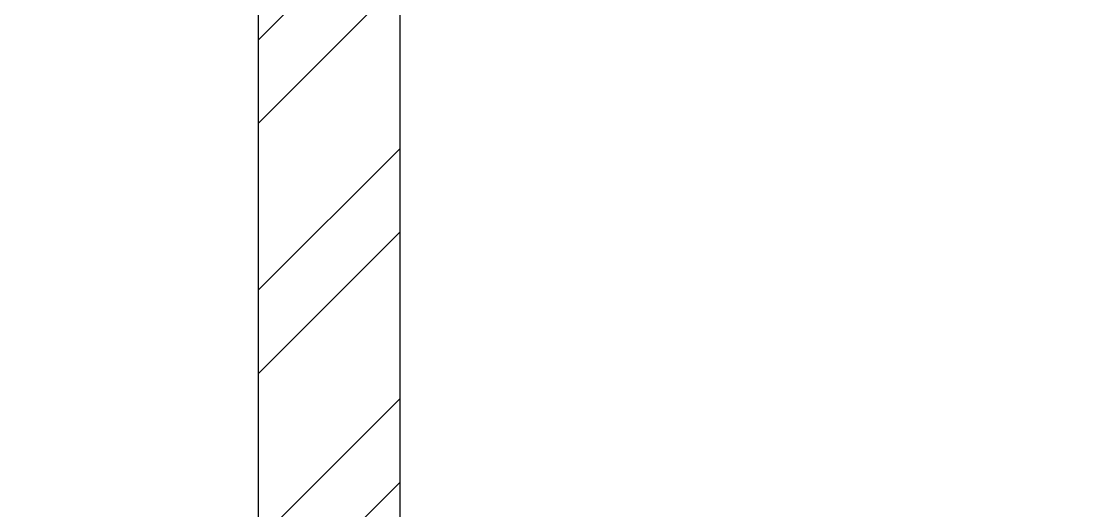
# Model space of a CAD drawing. Header units: inches. Extents: x 568057 to 582735, y 117431 to 202408.
# Drawn here: x 576050.5 to 576164.1, y 122526.8 to 122578.6 of the extents above; entities that cross this region are included whole.
import ezdxf

# ---------------------------------------------------------------- set-up
doc = ezdxf.new("R2010")
doc.units = ezdxf.units.IN
doc.header["$MEASUREMENT"] = 0
doc.linetypes.add('HIDDEN', pattern=[0.375, 0.25, -0.125])
for name, color, linetype in [('2', 1, 'Continuous'), ('wall sofal', 1, 'Continuous'), ('win', 1, 'Continuous')]:
    doc.layers.add(name, color=color, linetype=linetype)

msp = doc.modelspace()

# ---------------------------------------------------------------- hatches: boundary and pattern name
at = {"layer": 'wall sofal'}
h = msp.add_hatch(dxfattribs=at)
h.set_pattern_fill('ANSI32', color=21, scale=50)
h.set_pattern_definition([(45, (34.352, -5.75), (-13.25825215, 13.25825215), []), (45, (43.191, -5.75), (-13.25825215, 13.25825215), [])])
h.paths.add_polyline_path([(576278.49, 121827.85), (576349.99, 121827.85), (576349.99, 121810.85), (576278.49, 121810.85)], flags=16)
h.paths.add_polyline_path([(576278.49, 122740.02), (576263.49, 122740.02), (576263.49, 122388.85), (576278.49, 122388.85)])
h.paths.add_polyline_path([(576075.49, 122334.39), (576090.49, 122334.39), (576090.49, 122887.35), (576263.49, 122887.35), (576263.49, 122865.07), (576278.49, 122865.07), (576278.49, 122907.35), (576268.49, 122907.35), (576268.49, 122902.35), (576075.49, 122902.35)])

# ---------------------------------------------------------------- linework, layer by layer
at = {"layer": '2', "color": 15, "ltscale": 2}
for radius, start, end in [(2388.47, 54.09539, 170.20968), (2333.47, 53.66012, 169.97657)]:
    msp.add_arc((575395.99, 121857.7), radius, start, end, dxfattribs=at)
at = {"layer": 'wall sofal', "color": 21}
for p, q in [((576075.49, 122902.35), (576075.49, 122281.1)), ((576090.49, 122887.35), (576090.49, 122281.1))]:
    msp.add_line(p, q, dxfattribs=at)
at = {"layer": 'win', "color": 15, "linetype": 'HIDDEN', "ltscale": 50}
for radius, start, end in [(2383.47, 54.05647, 170.18894), (2338.47, 53.70035, 169.99822)]:
    msp.add_arc((575395.99, 121857.7), radius, start, end, dxfattribs=at)
at = {"layer": 'win', "color": 15}
for centre, radius, start, end in [((575393.51, 121868.08), 1644.01, 44.84033, 155.57234), ((575394.94, 121866.46), 1640.8, 44.9149, 155.54154), ((575394.94, 121866.46), 1635.8, 44.91557, 155.54154)]:
    msp.add_arc(centre, radius, start, end, dxfattribs=at)

doc.saveas('drawing.dxf')
